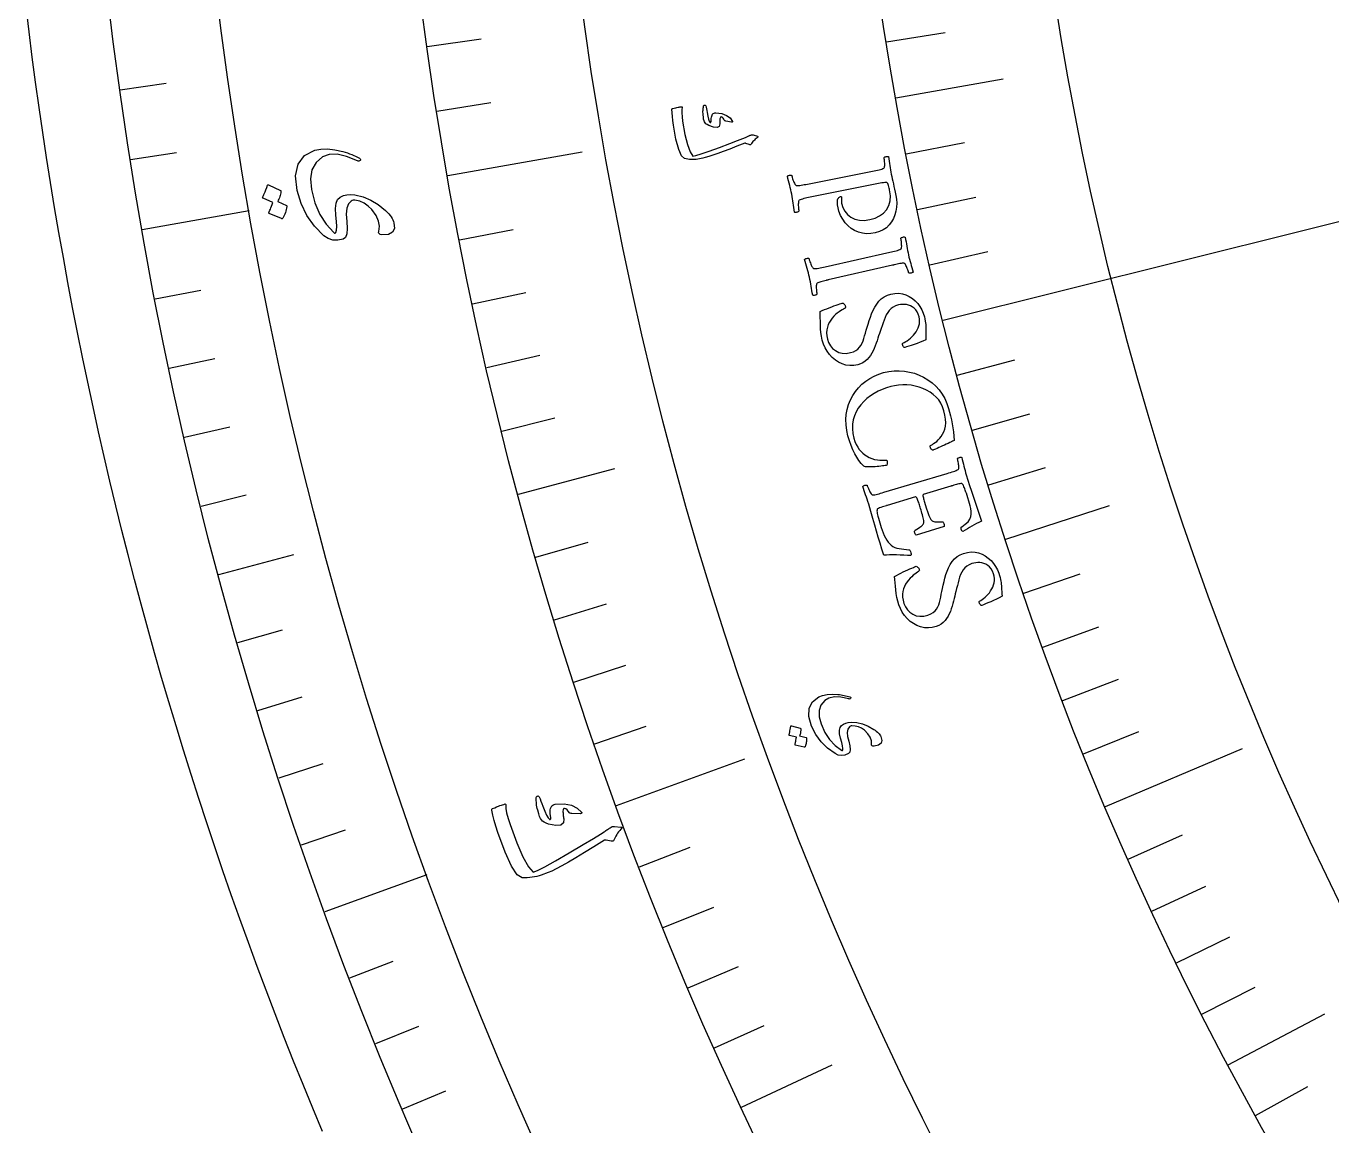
# Model space of a CAD drawing. Header units: millimetres. Extents: x -68 to 68, y -68 to 87.
# Drawn here: x -67.04 to -45.72, y -26.12 to -8.17 of the extents above; entities that cross this region are included whole.
import ezdxf

# ---------------------------------------------------------------- set-up
doc = ezdxf.new("R2010")
doc.units = ezdxf.units.MM
for name, color, linetype in [('CUT_OUTER', 1, 'Continuous'), ('ENGRAVE', 7, 'Continuous'), ('ENGRAVE_FINE', 8, 'Continuous'), ('TEXT', 5, 'Continuous')]:
    doc.layers.add(name, color=color, linetype=linetype)

msp = doc.modelspace()

# ---------------------------------------------------------------- linework, layer by layer
at = {"layer": 'CUT_OUTER'}
msp.add_lwpolyline([(-62.2022, -26.2133), (-62.3619, -25.8311), (-62.5192, -25.448), (-62.6742, -25.0639), (-62.8268, -24.6789), (-62.977, -24.2929), (-63.1249, -23.906), (-63.2704, -23.5183), (-63.4135, -23.1296), (-63.5542, -22.7401), (-63.6926, -22.3497), (-63.8285, -21.9584), (-63.962, -21.5664), (-64.0932, -21.1735), (-64.2219, -20.7799), (-64.3482, -20.3854), (-64.472, -19.9902), (-64.5935, -19.5942), (-64.7125, -19.1975), (-64.8291, -18.8001), (-64.9432, -18.4019), (-65.0549, -18.0031), (-65.1641, -17.6036), (-65.2709, -17.2034), (-65.3752, -16.8026), (-65.4771, -16.4012), (-65.5765, -15.9991), (-65.6734, -15.5964), (-65.7679, -15.1932), (-65.8599, -14.7893), (-65.9494, -14.3849), (-66.0364, -13.98), (-66.121, -13.5746), (-66.203, -13.1686), (-66.2826, -12.7621), (-66.3596, -12.3552), (-66.4342, -11.9478), (-66.5062, -11.5399), (-66.5758, -11.1316), (-66.6428, -10.7229), (-66.7074, -10.3138), (-66.7694, -9.9043), (-66.8289, -9.4944), (-66.8859, -9.0842), (-66.9404, -8.6736), (-66.9924, -8.2627), (-67.0418, -7.8515)], dxfattribs=at)
at = {"layer": 'ENGRAVE'}
for points in [[(-52.8433, -9.3406), (-51.0885, -9.0305)], [(-60.1594, -10.6077), (-57.9658, -10.2209)], [(-52.0717, -12.9692), (-44.2118, -11.0116)], [(-65.145, -11.4868), (-63.4001, -11.1791)], [(-59.006, -15.8106), (-57.4282, -15.3878)], [(-51.0487, -16.5438), (-49.3535, -15.9944)], [(-63.896, -17.1209), (-62.6735, -16.7933)], [(-49.4213, -20.9092), (-47.1834, -19.9624)], [(-57.4035, -20.8932), (-55.3103, -20.1313)], [(-62.1607, -22.6246), (-60.4956, -22.0186)], [(-47.4155, -25.1284), (-45.8409, -24.2939)], [(-55.3641, -25.8167), (-53.8836, -25.1263)]]:
    msp.add_lwpolyline(points, dxfattribs=at)
for radius in [66.15, 66.15, 64.3781, 61.0875, 61.0875, 58.4888, 53.6625, 53.6625, 50.8275]:
    msp.add_circle((0, 0), radius, dxfattribs=at)
at = {"layer": 'ENGRAVE_FINE'}
for points in [[(-52.9967, -8.4272), (-52.0367, -8.2745)], [(-60.493, -8.5017), (-59.6107, -8.3777)], [(-65.5062, -9.2063), (-64.7542, -9.1006)], [(-60.3354, -9.5562), (-59.4554, -9.4168)], [(-65.3356, -10.3481), (-64.5856, -10.2293)], [(-52.6741, -10.2519), (-51.72, -10.0662)], [(-52.4891, -11.1605), (-51.5384, -10.9584)], [(-59.9652, -11.656), (-59.0905, -11.486)], [(-52.2883, -12.0664), (-51.3412, -11.8479)], [(-64.9346, -12.622), (-64.1892, -12.4771)], [(-59.7526, -12.7008), (-58.8811, -12.5156)], [(-64.7045, -13.7534), (-63.9617, -13.5955)], [(-59.5218, -13.7417), (-58.6537, -13.5413)], [(-51.8394, -13.8686), (-50.9004, -13.6174)], [(-59.2729, -14.7784), (-58.4084, -14.5629)], [(-51.5915, -14.7643), (-50.657, -14.4969)], [(-64.4546, -14.8805), (-63.7147, -14.7097)], [(-51.3278, -15.6562), (-50.3981, -15.3726)], [(-64.1851, -16.0031), (-63.4482, -15.8194)], [(-58.7211, -16.838), (-57.8646, -16.5924)], [(-50.754, -17.427), (-49.8347, -17.1113)], [(-58.4183, -17.8603), (-57.5662, -17.5998)], [(-63.5875, -18.2334), (-62.8575, -18.0241)], [(-50.4438, -18.3053), (-49.5301, -17.9738)], [(-58.0977, -18.8771), (-57.2503, -18.6017)], [(-50.1183, -19.1787), (-49.2105, -18.8313)], [(-63.2596, -19.3404), (-62.5334, -19.1184)], [(-57.7594, -19.8881), (-56.9169, -19.5981)], [(-49.7774, -20.0468), (-48.8758, -19.6836)], [(-62.9124, -20.4415), (-62.1902, -20.2068)], [(-62.5461, -21.5363), (-61.8281, -21.2891)], [(-49.0501, -21.7659), (-48.1616, -21.3716)], [(-57.0301, -21.8918), (-56.1983, -21.5725)], [(-48.6638, -22.6163), (-47.7823, -22.2067)], [(-56.6393, -22.8838), (-55.8132, -22.55)], [(-48.2625, -23.4604), (-47.3883, -23.0355)], [(-61.7563, -23.706), (-61.0474, -23.4339)], [(-56.2313, -23.8688), (-55.4112, -23.5206)], [(-47.8464, -24.2979), (-46.9797, -23.8578)], [(-61.3332, -24.7802), (-60.6291, -24.4958)], [(-55.8062, -24.8465), (-54.9922, -24.4841)], [(-60.8914, -25.8469), (-60.1924, -25.5502)], [(-46.9699, -25.9517), (-46.1192, -25.4816)]]:
    msp.add_lwpolyline(points, dxfattribs=at)
at = {"layer": 'TEXT'}
for points in [[(-55.1063, -9.9902), (-55.1223, -10.0025), (-55.1373, -10.0151), (-55.1513, -10.0279), (-55.1643, -10.0409), (-55.1763, -10.0543), (-55.1873, -10.0682), (-55.1972, -10.0825), (-55.2061, -10.0972), (-55.2115, -10.1032), (-55.2185, -10.1062), (-55.2271, -10.1061), (-55.2374, -10.1029), (-55.2922, -10.0827), (-55.2981, -10.0808), (-55.303, -10.0796), (-55.3069, -10.0791), (-55.3099, -10.0792), (-55.4388, -10.1304), (-55.5554, -10.1759), (-55.6597, -10.2156), (-55.7517, -10.2495), (-55.8314, -10.2776), (-55.8987, -10.2995), (-55.9536, -10.3154), (-55.9961, -10.3251), (-56.0769, -10.34), (-56.1027, -10.3433), (-56.1289, -10.3453), (-56.1555, -10.3462), (-56.1824, -10.3458), (-56.2096, -10.3441), (-56.2372, -10.3409), (-56.2651, -10.3363), (-56.2934, -10.3303), (-56.3416, -10.2876), (-56.3881, -10.1823), (-56.4325, -10.0146), (-56.4743, -9.7842), (-56.4843, -9.7117), (-56.4916, -9.6443), (-56.4962, -9.5821), (-56.4982, -9.525), (-56.4969, -9.5195), (-56.4943, -9.5153), (-56.4904, -9.5124), (-56.4853, -9.5108), (-56.4602, -9.505), (-56.4374, -9.5), (-56.4168, -9.4956), (-56.3984, -9.4919), (-56.382, -9.4889), (-56.3674, -9.4865), (-56.3546, -9.4847), (-56.3437, -9.4836), (-56.3374, -9.4833), (-56.3337, -9.4849), (-56.3323, -9.4884), (-56.3334, -9.4938), (-56.3386, -9.5345), (-56.3387, -9.5858), (-56.3337, -9.6479), (-56.3237, -9.7206), (-56.2859, -9.9364), (-56.2456, -10.1032), (-56.2033, -10.2212), (-56.1593, -10.2903), (-56.1091, -10.281), (-56.0198, -10.2541), (-55.8912, -10.2097), (-55.7235, -10.1478), (-55.5557, -10.0846), (-55.4289, -10.0365), (-55.343, -10.0032), (-55.2981, -9.9847), (-55.2859, -9.9792), (-55.2744, -9.9741), (-55.2638, -9.9693), (-55.2539, -9.9649), (-55.245, -9.9609), (-55.237, -9.9573), (-55.23, -9.954), (-55.224, -9.9512), (-55.2108, -9.9459), (-55.1978, -9.9431), (-55.185, -9.9429), (-55.1723, -9.9452), (-55.1041, -9.9647), (-55.0994, -9.9665), (-55.0961, -9.9687), (-55.0942, -9.9714), (-55.0938, -9.9745), (-55.0952, -9.9788), (-55.0978, -9.9828), (-55.1015, -9.9866), (-55.1063, -9.9902)], [(-55.5079, -9.7244), (-55.5077, -9.7276), (-55.5085, -9.7304), (-55.5102, -9.733), (-55.5127, -9.7354), (-55.5152, -9.7364), (-55.518, -9.7371), (-55.521, -9.7375), (-55.5243, -9.7374), (-55.6178, -9.7184), (-55.6274, -9.7158), (-55.635, -9.7125), (-55.6406, -9.7088), (-55.6441, -9.7044), (-55.6536, -9.6849), (-55.6644, -9.6687), (-55.6765, -9.656), (-55.6899, -9.6466), (-55.6963, -9.6454), (-55.7021, -9.6496), (-55.7075, -9.6592), (-55.7123, -9.6741), (-55.714, -9.6839), (-55.7153, -9.6938), (-55.7164, -9.7041), (-55.7172, -9.7147), (-55.7177, -9.7256), (-55.718, -9.737), (-55.7179, -9.7488), (-55.7176, -9.7612), (-55.7277, -9.8058), (-55.7612, -9.8254), (-55.818, -9.82), (-55.8982, -9.7894), (-55.9229, -9.7753), (-55.9428, -9.7608), (-55.9578, -9.7458), (-55.968, -9.7304), (-55.975, -9.7127), (-55.981, -9.6877), (-55.9858, -9.6553), (-55.9896, -9.6154), (-55.9911, -9.595), (-55.9918, -9.5755), (-55.9916, -9.557), (-55.9907, -9.5393), (-55.9893, -9.5227), (-55.9877, -9.5071), (-55.9859, -9.4925), (-55.984, -9.4789), (-55.9809, -9.4702), (-55.9768, -9.4637), (-55.9717, -9.4594), (-55.9655, -9.4572), (-55.9589, -9.4571), (-55.9537, -9.4594), (-55.95, -9.4641), (-55.9479, -9.4711), (-55.9424, -9.4938), (-55.9367, -9.5196), (-55.9306, -9.5485), (-55.9242, -9.5805), (-55.9121, -9.6402), (-55.9004, -9.6865), (-55.889, -9.7192), (-55.8781, -9.7385), (-55.8757, -9.7408), (-55.8729, -9.7418), (-55.8696, -9.7414), (-55.866, -9.7397), (-55.8639, -9.7379), (-55.8622, -9.7348), (-55.8609, -9.7306), (-55.86, -9.7252), (-55.8567, -9.6755), (-55.8544, -9.6546), (-55.8499, -9.6363), (-55.8433, -9.6205), (-55.8345, -9.6074), (-55.8235, -9.5957), (-55.8115, -9.5878), (-55.7983, -9.5837), (-55.7841, -9.5835), (-55.6856, -9.5974), (-55.6068, -9.6255), (-55.5475, -9.6678), (-55.5079, -9.7244)], [(-61.2844, -11.5189), (-61.2729, -11.4368), (-61.2879, -11.3503), (-61.3293, -11.2595), (-61.3971, -11.1641), (-61.4556, -11.1063), (-61.521, -11.0611), (-61.5935, -11.0284), (-61.6729, -11.0084), (-61.6882, -11.0077), (-61.7036, -11.0102), (-61.719, -11.0157), (-61.7345, -11.0244), (-61.779, -11.0717), (-61.8062, -11.1428), (-61.816, -11.2375), (-61.8083, -11.3558), (-61.7993, -11.4724), (-61.8058, -11.5596), (-61.8281, -11.6173), (-61.866, -11.6457), (-61.953, -11.6644), (-62.0342, -11.6617), (-62.1095, -11.6375), (-62.1788, -11.5917), (-62.334, -11.4338), (-62.4589, -11.2573), (-62.5533, -11.0627), (-62.617, -10.85), (-62.6414, -10.61), (-62.6008, -10.4207), (-62.4958, -10.2826), (-62.3266, -10.1955), (-62.229, -10.1761), (-62.1202, -10.1729), (-62.0001, -10.1858), (-61.8687, -10.2147), (-61.8316, -10.2261), (-61.7956, -10.2381), (-61.7607, -10.2508), (-61.727, -10.2641), (-61.6942, -10.2782), (-61.6622, -10.2932), (-61.631, -10.309), (-61.6005, -10.3257), (-61.5875, -10.3353), (-61.5812, -10.3447), (-61.5818, -10.354), (-61.5892, -10.3633), (-61.5993, -10.3695), (-61.61, -10.3724), (-61.6212, -10.3719), (-61.6329, -10.3682), (-61.8088, -10.296), (-61.9623, -10.2611), (-62.0935, -10.2639), (-62.2023, -10.3046), (-62.309, -10.3955), (-62.375, -10.5143), (-62.4002, -10.6607), (-62.3845, -10.8348), (-62.3286, -11.0516), (-62.2487, -11.2413), (-62.1449, -11.4039), (-62.0174, -11.5392), (-62.0073, -11.5468), (-61.9983, -11.5487), (-61.9903, -11.5449), (-61.9834, -11.5353), (-61.9739, -11.5), (-61.9711, -11.4413), (-61.975, -11.3592), (-61.9856, -11.2537), (-61.9918, -11.1456), (-61.982, -11.0605), (-61.9562, -10.9984), (-61.9145, -10.9595), (-61.8616, -10.9355), (-61.8042, -10.9213), (-61.7423, -10.9169), (-61.6759, -10.9222), (-61.5417, -10.9536), (-61.4136, -11.0072), (-61.2918, -11.0829), (-61.1759, -11.1805), (-61.1479, -11.2069), (-61.1229, -11.233), (-61.1012, -11.2587), (-61.0825, -11.284), (-61.067, -11.3088), (-61.0543, -11.3329), (-61.0445, -11.3563), (-61.0376, -11.379), (-61.0292, -11.4712), (-61.0587, -11.5344), (-61.1263, -11.5684), (-61.2319, -11.5733), (-61.2617, -11.5675), (-61.2804, -11.5565), (-61.2879, -11.5403), (-61.2844, -11.5189)], [(-53.1783, -11.5436), (-53.2516, -11.5551), (-53.3222, -11.5571), (-53.39, -11.5496), (-53.4551, -11.5327), (-53.5163, -11.5068), (-53.5726, -11.4728), (-53.6241, -11.4305), (-53.6705, -11.3801), (-53.7112, -11.3222), (-53.745, -11.2577), (-53.772, -11.1867), (-53.7921, -11.109), (-53.7941, -11.0981), (-53.7957, -11.0854), (-53.797, -11.071), (-53.798, -11.0549), (-53.7983, -11.0387), (-53.7977, -11.0239), (-53.7962, -11.0106), (-53.7936, -10.9987), (-53.7912, -10.9949), (-53.7879, -10.9896), (-53.7837, -10.9829), (-53.7787, -10.9746), (-53.7725, -10.9664), (-53.7649, -10.9599), (-53.7557, -10.9551), (-53.745, -10.9519), (-53.7383, -10.9514), (-53.7336, -10.9529), (-53.7307, -10.9564), (-53.7297, -10.962), (-53.7303, -10.9728), (-53.7309, -10.9839), (-53.7316, -10.9954), (-53.7324, -11.0072), (-53.7328, -11.0195), (-53.7322, -11.0322), (-53.7308, -11.0454), (-53.7284, -11.059), (-53.7073, -11.1292), (-53.6749, -11.1907), (-53.6312, -11.2436), (-53.5762, -11.2877), (-53.5115, -11.3201), (-53.4389, -11.3375), (-53.3583, -11.34), (-53.2697, -11.3278), (-53.1832, -11.3028), (-53.1084, -11.2674), (-53.0455, -11.2215), (-52.9943, -11.1651), (-52.9573, -11.0987), (-52.9368, -11.0225), (-52.9328, -10.9366), (-52.9452, -10.8408), (-52.948, -10.8282), (-52.9516, -10.8126), (-52.9562, -10.7942), (-52.9617, -10.7729), (-52.9681, -10.7527), (-52.9755, -10.7378), (-52.9837, -10.728), (-52.9929, -10.7235), (-53.0072, -10.7218), (-53.0253, -10.7219), (-53.0471, -10.724), (-53.0726, -10.728), (-53.1001, -10.7329), (-53.1277, -10.7381), (-53.1555, -10.7435), (-53.1834, -10.749), (-54.2399, -10.9626), (-54.2673, -10.9682), (-54.2938, -10.9738), (-54.3193, -10.9794), (-54.3438, -10.9849), (-54.3665, -10.9907), (-54.3869, -10.9973), (-54.4048, -11.0045), (-54.4202, -11.0123), (-54.4255, -11.018), (-54.4297, -11.0275), (-54.4327, -11.0408), (-54.4347, -11.0579), (-54.4357, -11.077), (-54.4358, -11.0964), (-54.435, -11.1161), (-54.4333, -11.1362), (-54.4312, -11.1548), (-54.4293, -11.1703), (-54.4275, -11.1827), (-54.4259, -11.1919), (-54.4312, -11.1966), (-54.4386, -11.2009), (-54.448, -11.2047), (-54.4595, -11.2082), (-54.4713, -11.2105), (-54.4814, -11.211), (-54.49, -11.2097), (-54.4969, -11.2065), (-54.5023, -11.168), (-54.5076, -11.1303), (-54.5129, -11.0935), (-54.5181, -11.0575), (-54.5236, -11.0217), (-54.5297, -10.9855), (-54.5363, -10.9489), (-54.5435, -10.9119), (-54.5509, -10.876), (-54.5588, -10.84), (-54.5672, -10.804), (-54.576, -10.7679), (-54.5853, -10.7315), (-54.5947, -10.6946), (-54.6044, -10.6573), (-54.6143, -10.6195), (-54.6092, -10.614), (-54.6018, -10.6094), (-54.5922, -10.606), (-54.5805, -10.6036), (-54.5685, -10.6024), (-54.5583, -10.6023), (-54.5498, -10.6034), (-54.5431, -10.6057), (-54.5411, -10.6149), (-54.538, -10.627), (-54.5338, -10.642), (-54.5286, -10.66), (-54.5224, -10.6793), (-54.5155, -10.698), (-54.5079, -10.7163), (-54.4995, -10.7341), (-54.491, -10.7495), (-54.4831, -10.7605), (-54.4757, -10.7671), (-54.4688, -10.7693), (-54.4515, -10.7706), (-54.4323, -10.7704), (-54.411, -10.7686), (-54.3877, -10.7652), (-54.363, -10.7609), (-54.3373, -10.7562), (-54.3108, -10.7512), (-54.2833, -10.7459), (-53.2233, -10.536), (-53.1958, -10.5305), (-53.1691, -10.525), (-53.1432, -10.5194), (-53.1181, -10.5139), (-53.0947, -10.5081), (-53.074, -10.5016), (-53.0558, -10.4945), (-53.0402, -10.4869), (-53.0337, -10.4821), (-53.029, -10.4733), (-53.0261, -10.4605), (-53.025, -10.4437), (-53.025, -10.4248), (-53.0255, -10.4057), (-53.0266, -10.3863), (-53.0282, -10.3667), (-53.03, -10.3486), (-53.0317, -10.3335), (-53.0333, -10.3214), (-53.0348, -10.3124), (-53.0294, -10.3079), (-53.022, -10.3038), (-53.0125, -10.3001), (-53.0009, -10.2968), (-52.9891, -10.2946), (-52.979, -10.2941), (-52.9705, -10.2955), (-52.9636, -10.2986), (-52.9577, -10.3359), (-52.9521, -10.3728), (-52.9467, -10.4093), (-52.9415, -10.4454), (-52.9361, -10.4811), (-52.9303, -10.5165), (-52.9241, -10.5517), (-52.9174, -10.5866), (-52.9098, -10.6233), (-52.9017, -10.6614), (-52.8929, -10.7008), (-52.8835, -10.7415), (-52.8736, -10.7843), (-52.8634, -10.8302), (-52.8529, -10.8791), (-52.842, -10.9309), (-52.832, -10.9955), (-52.8287, -11.06), (-52.8322, -11.1244), (-52.8423, -11.1889), (-52.8592, -11.2513), (-52.8831, -11.3098), (-52.9139, -11.3644), (-52.9516, -11.4149), (-52.9967, -11.4594), (-53.0495, -11.4957), (-53.11, -11.5238), (-53.1783, -11.5436)], [(-62.792, -11.0946), (-62.7885, -11.0972), (-62.7859, -11.1011), (-62.7843, -11.1065), (-62.7838, -11.1133), (-62.7883, -11.139), (-62.794, -11.164), (-62.8006, -11.1885), (-62.8083, -11.2123), (-62.8171, -11.2358), (-62.8272, -11.259), (-62.8386, -11.2819), (-62.8512, -11.3046), (-62.8555, -11.3094), (-62.8604, -11.312), (-62.866, -11.3125), (-62.8724, -11.311), (-63.0759, -11.2259), (-63.0788, -11.2231), (-63.0797, -11.2183), (-63.0784, -11.2116), (-63.075, -11.2029), (-63.0715, -11.1967), (-63.067, -11.1869), (-63.0614, -11.1734), (-63.0548, -11.1563), (-63.047, -11.1352), (-63.0378, -11.1102), (-63.0274, -11.0812), (-63.0156, -11.0481), (-63.1737, -10.9794), (-63.1788, -10.9759), (-63.1808, -10.9705), (-63.1797, -10.9634), (-63.1756, -10.9544), (-63.1719, -10.9467), (-63.1666, -10.9345), (-63.1596, -10.9179), (-63.1508, -10.8969), (-63.1404, -10.8712), (-63.1284, -10.8405), (-63.1147, -10.8048), (-63.0994, -10.7641), (-63.0965, -10.7596), (-63.0931, -10.7573), (-63.0895, -10.7572), (-63.0854, -10.7592), (-62.8893, -10.8493), (-62.8858, -10.8518), (-62.8832, -10.8558), (-62.8817, -10.8612), (-62.8811, -10.868), (-62.8841, -10.8897), (-62.8883, -10.9109), (-62.8935, -10.9317), (-62.9, -10.9521), (-62.9074, -10.972), (-62.9157, -10.9914), (-62.9248, -11.0104), (-62.9348, -11.0289)], [(-52.6368, -11.9034), (-52.6285, -11.939), (-52.6198, -11.974), (-52.6107, -12.0084), (-52.6012, -12.0423), (-52.5915, -12.0762), (-52.5818, -12.111), (-52.572, -12.1465), (-52.5622, -12.1829), (-52.5672, -12.1885), (-52.5744, -12.1932), (-52.5839, -12.1969), (-52.5955, -12.1997), (-52.6074, -12.2014), (-52.6176, -12.2019), (-52.6261, -12.2012), (-52.6329, -12.1993), (-52.6352, -12.1903), (-52.6387, -12.1784), (-52.6434, -12.1636), (-52.6492, -12.1457), (-52.6558, -12.1267), (-52.6628, -12.1085), (-52.6701, -12.0909), (-52.6777, -12.0741), (-52.6855, -12.0596), (-52.6934, -12.049), (-52.7014, -12.0424), (-52.7095, -12.0397), (-52.7238, -12.0395), (-52.7398, -12.0404), (-52.7576, -12.0426), (-52.7771, -12.046), (-52.7979, -12.0502), (-52.8196, -12.0547), (-52.8423, -12.0597), (-52.8658, -12.0649), (-52.8696, -12.0658), (-52.8734, -12.0667), (-52.8772, -12.0675), (-52.881, -12.0684), (-52.8848, -12.0693), (-52.8885, -12.0701), (-52.8923, -12.071), (-52.8961, -12.0719), (-53.9495, -12.3123), (-53.9533, -12.3131), (-53.9571, -12.314), (-53.9609, -12.3149), (-53.9647, -12.3157), (-53.9685, -12.3166), (-53.9723, -12.3175), (-53.9761, -12.3183), (-53.9799, -12.3192), (-54.0033, -12.3246), (-54.0256, -12.33), (-54.0467, -12.3352), (-54.0667, -12.3403), (-54.0852, -12.3457), (-54.1017, -12.3514), (-54.1164, -12.3575), (-54.1291, -12.364), (-54.1342, -12.3698), (-54.1382, -12.3794), (-54.141, -12.3928), (-54.1425, -12.4099), (-54.143, -12.429), (-54.1426, -12.4487), (-54.1412, -12.4688), (-54.1389, -12.4894), (-54.1362, -12.5085), (-54.1338, -12.5244), (-54.1316, -12.5369), (-54.1297, -12.5462), (-54.1349, -12.551), (-54.1422, -12.5555), (-54.1516, -12.5595), (-54.163, -12.5633), (-54.1747, -12.5659), (-54.1848, -12.5667), (-54.1934, -12.5656), (-54.2004, -12.5626), (-54.2067, -12.5242), (-54.2129, -12.4867), (-54.2191, -12.45), (-54.2253, -12.4141), (-54.2317, -12.3784), (-54.2387, -12.3424), (-54.2462, -12.306), (-54.2543, -12.2692), (-54.2626, -12.2334), (-54.2715, -12.1974), (-54.2808, -12.1612), (-54.2907, -12.1247), (-54.301, -12.088), (-54.3114, -12.051), (-54.3221, -12.0137), (-54.333, -11.9761), (-54.3279, -11.9704), (-54.3207, -11.9657), (-54.3112, -11.962), (-54.2995, -11.9594), (-54.2876, -11.9578), (-54.2774, -11.9575), (-54.2689, -11.9584), (-54.2621, -11.9605), (-54.2599, -11.9697), (-54.2564, -11.982), (-54.2518, -11.9973), (-54.2459, -12.0158), (-54.2392, -12.0354), (-54.2317, -12.0544), (-54.2236, -12.0727), (-54.2148, -12.0904), (-54.2059, -12.1055), (-54.1977, -12.1163), (-54.1901, -12.1227), (-54.1832, -12.1248), (-54.1659, -12.1257), (-54.1466, -12.1249), (-54.1254, -12.1226), (-54.1022, -12.1187), (-54.0776, -12.1137), (-54.0521, -12.1084), (-54.0256, -12.1028), (-53.9983, -12.0967), (-52.9439, -11.8605), (-52.9165, -11.8543), (-52.8899, -11.8481), (-52.8642, -11.8419), (-52.8393, -11.8358), (-52.8161, -11.8293), (-52.7955, -11.8224), (-52.7775, -11.8148), (-52.7621, -11.8068), (-52.7557, -11.8018), (-52.7513, -11.793), (-52.7487, -11.7801), (-52.7479, -11.7633), (-52.7484, -11.7443), (-52.7495, -11.7249), (-52.7511, -11.7052), (-52.7534, -11.6851), (-52.7557, -11.6665), (-52.7579, -11.651), (-52.7599, -11.6388), (-52.7616, -11.6298), (-52.7563, -11.6251), (-52.749, -11.6208), (-52.7396, -11.6169), (-52.7281, -11.6133), (-52.7164, -11.6108), (-52.7062, -11.6101), (-52.6977, -11.6112), (-52.6908, -11.6141), (-52.6839, -11.6514), (-52.6773, -11.6884), (-52.6709, -11.7251), (-52.6647, -11.7616), (-52.6584, -11.7977), (-52.6516, -11.8334), (-52.6444, -11.8686), (-52.6368, -11.9034)], [(-52.377, -12.9127), (-52.3685, -12.9493), (-52.3619, -12.983), (-52.3572, -13.0138), (-52.3544, -13.0416), (-52.3529, -13.0681), (-52.352, -13.0952), (-52.3519, -13.1228), (-52.3524, -13.1508), (-52.3532, -13.1809), (-52.3538, -13.2143), (-52.3542, -13.2511), (-52.3544, -13.2913), (-52.4007, -13.3105), (-52.448, -13.3292), (-52.4963, -13.3473), (-52.5456, -13.3648), (-52.5922, -13.3809), (-52.6326, -13.3945), (-52.6667, -13.4058), (-52.6946, -13.4146), (-52.7006, -13.416), (-52.7064, -13.4143), (-52.7122, -13.4097), (-52.7179, -13.4021), (-52.723, -13.3933), (-52.7272, -13.3853), (-52.7303, -13.378), (-52.7323, -13.3715), (-52.7338, -13.3631), (-52.7338, -13.3553), (-52.7322, -13.3482), (-52.7292, -13.3417), (-52.7066, -13.332), (-52.6827, -13.3194), (-52.6576, -13.3038), (-52.6312, -13.2853), (-52.6048, -13.2643), (-52.5796, -13.2411), (-52.5555, -13.2157), (-52.5327, -13.1883), (-52.5119, -13.159), (-52.494, -13.1281), (-52.479, -13.0957), (-52.4669, -13.0617), (-52.4587, -13.0266), (-52.4555, -12.9905), (-52.4574, -12.9536), (-52.4643, -12.9159), (-52.4784, -12.8698), (-52.4966, -12.8303), (-52.5188, -12.7974), (-52.5451, -12.7709), (-52.5741, -12.75), (-52.6047, -12.7337), (-52.6369, -12.7221), (-52.6706, -12.715), (-52.7045, -12.7117), (-52.7374, -12.7114), (-52.7692, -12.7142), (-52.8, -12.72), (-52.8463, -12.7345), (-52.887, -12.7544), (-52.922, -12.7797), (-52.9514, -12.8104), (-52.9766, -12.8453), (-52.9991, -12.8833), (-53.0188, -12.9242), (-53.0357, -12.9681), (-53.0514, -13.0136), (-53.0674, -13.0594), (-53.0835, -13.1055), (-53.0999, -13.1518), (-53.1117, -13.1873), (-53.1239, -13.2246), (-53.1367, -13.2638), (-53.15, -13.3047), (-53.1642, -13.3465), (-53.1799, -13.3879), (-53.1969, -13.4291), (-53.2153, -13.47), (-53.2357, -13.5094), (-53.259, -13.5463), (-53.2852, -13.5806), (-53.3141, -13.6123), (-53.3463, -13.6404), (-53.3822, -13.6638), (-53.4218, -13.6824), (-53.4651, -13.6964), (-53.5308, -13.7083), (-53.595, -13.7099), (-53.6577, -13.7012), (-53.7188, -13.6821), (-53.777, -13.6543), (-53.8309, -13.6197), (-53.8804, -13.5783), (-53.9256, -13.5299), (-53.9654, -13.4763), (-53.9984, -13.4191), (-54.0247, -13.3584), (-54.0443, -13.2941), (-54.0577, -13.232), (-54.0673, -13.1702), (-54.0731, -13.1086), (-54.0751, -13.0473), (-54.0754, -12.9878), (-54.0762, -12.9317), (-54.0775, -12.8789), (-54.0793, -12.8294), (-54.0438, -12.8132), (-54.007, -12.7972), (-53.9688, -12.7813), (-53.9293, -12.7657), (-53.8902, -12.7508), (-53.8535, -12.7371), (-53.8192, -12.7246), (-53.7872, -12.7134), (-53.7593, -12.7039), (-53.7373, -12.6966), (-53.721, -12.6915), (-53.7105, -12.6886), (-53.7029, -12.6937), (-53.6957, -12.6994), (-53.6888, -12.7057), (-53.6822, -12.7125), (-53.6764, -12.7199), (-53.6717, -12.7277), (-53.668, -12.7359), (-53.6653, -12.7445), (-53.6643, -12.7551), (-53.6667, -12.7641), (-53.6724, -12.7716), (-53.6814, -12.7776), (-53.6996, -12.787), (-53.7206, -12.7993), (-53.7443, -12.8144), (-53.7709, -12.8323), (-53.7988, -12.8532), (-53.8265, -12.877), (-53.854, -12.9038), (-53.8813, -12.9336), (-53.9066, -12.9663), (-53.9285, -13.0019), (-53.9467, -13.0403), (-53.9615, -13.0816), (-53.9711, -13.126), (-53.9741, -13.1737), (-53.9704, -13.2246), (-53.96, -13.2787), (-53.9408, -13.3352), (-53.9127, -13.3853), (-53.8755, -13.4292), (-53.8293, -13.4667), (-53.776, -13.4945), (-53.7175, -13.5092), (-53.6537, -13.5107), (-53.5847, -13.4992), (-53.5367, -13.484), (-53.4959, -13.4645), (-53.4622, -13.4405), (-53.4356, -13.4123), (-53.4139, -13.3803), (-53.3949, -13.3454), (-53.3786, -13.3075), (-53.3651, -13.2667), (-53.3528, -13.2236), (-53.3401, -13.179), (-53.3271, -13.1329), (-53.3138, -13.0852), (-53.2969, -13.0315), (-53.2787, -12.9767), (-53.2592, -12.9209), (-53.2384, -12.864), (-53.215, -12.8081), (-53.1875, -12.7555), (-53.1561, -12.7061), (-53.1208, -12.66), (-53.0804, -12.6192), (-53.0338, -12.586), (-52.9812, -12.5602), (-52.9225, -12.5418), (-52.8581, -12.5311), (-52.7958, -12.5298), (-52.7359, -12.5381), (-52.6781, -12.5558), (-52.6236, -12.5815), (-52.5734, -12.6135), (-52.5275, -12.6518), (-52.4858, -12.6965), (-52.4493, -12.7459), (-52.419, -12.7983), (-52.3949, -12.8539), (-52.377, -12.9127)], [(-51.9816, -14.4125), (-51.9657, -14.472), (-51.9507, -14.5332), (-51.9364, -14.5961), (-51.9229, -14.6606), (-51.911, -14.7267), (-51.9013, -14.7939), (-51.8939, -14.8622), (-51.8888, -14.9317), (-51.8918, -14.9332), (-51.9009, -14.9376), (-51.9161, -14.9448), (-51.9373, -14.955), (-51.9627, -14.967), (-51.9902, -14.9798), (-52.0198, -14.9934), (-52.0516, -15.0077), (-52.0836, -15.0222), (-52.1142, -15.0361), (-52.1432, -15.0493), (-52.1708, -15.062), (-52.1948, -15.073), (-52.2134, -15.0813), (-52.2265, -15.0868), (-52.2343, -15.0896), (-52.2392, -15.0911), (-52.2449, -15.0901), (-52.2513, -15.0866), (-52.2584, -15.0807), (-52.2653, -15.0732), (-52.271, -15.065), (-52.2756, -15.0562), (-52.279, -15.0467), (-52.2809, -15.0383), (-52.2817, -15.0302), (-52.2814, -15.0225), (-52.28, -15.0151), (-52.2654, -15.0073), (-52.2475, -14.9968), (-52.2264, -14.9835), (-52.202, -14.9675), (-52.1762, -14.9481), (-52.1508, -14.925), (-52.1259, -14.8979), (-52.1014, -14.8671), (-52.0789, -14.832), (-52.0604, -14.7923), (-52.0456, -14.7479), (-52.0347, -14.6988), (-52.0294, -14.6445), (-52.0315, -14.5845), (-52.0411, -14.5186), (-52.0581, -14.4469), (-52.0798, -14.3834), (-52.1082, -14.3251), (-52.1434, -14.2719), (-52.1853, -14.2238), (-52.2328, -14.1808), (-52.2844, -14.143), (-52.3404, -14.1103), (-52.4006, -14.0829), (-52.4637, -14.0608), (-52.5284, -14.0439), (-52.5947, -14.0323), (-52.6626, -14.0261), (-52.7306, -14.025), (-52.7975, -14.0291), (-52.8632, -14.0384), (-52.9276, -14.0527), (-52.9981, -14.074), (-53.0666, -14.1), (-53.1332, -14.1306), (-53.1978, -14.1659), (-53.2592, -14.2057), (-53.3159, -14.2497), (-53.368, -14.2979), (-53.4154, -14.3503), (-53.4569, -14.4066), (-53.4914, -14.4664), (-53.5189, -14.5298), (-53.5393, -14.5968), (-53.5512, -14.6671), (-53.5533, -14.7403), (-53.5457, -14.8165), (-53.5282, -14.8955), (-53.5108, -14.9494), (-53.4902, -14.9977), (-53.4664, -15.0406), (-53.4394, -15.078), (-53.4105, -15.1107), (-53.3809, -15.1397), (-53.3507, -15.1649), (-53.3198, -15.1863), (-53.2768, -15.2106), (-53.2334, -15.2294), (-53.1896, -15.2425), (-53.1453, -15.2501), (-53.1024, -15.254), (-53.0627, -15.2561), (-53.0262, -15.2564), (-52.9929, -15.2549), (-52.9863, -15.2754), (-52.9837, -15.2961), (-52.9852, -15.3169), (-52.9906, -15.3378), (-53.0016, -15.3404), (-53.0173, -15.3432), (-53.0377, -15.3461), (-53.0628, -15.3493), (-53.0908, -15.3524), (-53.12, -15.3553), (-53.1505, -15.3581), (-53.1822, -15.3608), (-53.2137, -15.3629), (-53.2435, -15.3643), (-53.2718, -15.3648), (-53.2984, -15.3645), (-53.322, -15.3633), (-53.3411, -15.3612), (-53.3558, -15.3582), (-53.3661, -15.3542), (-53.4067, -15.3096), (-53.4448, -15.2606), (-53.4804, -15.2071), (-53.5135, -15.1491), (-53.5444, -15.0857), (-53.5733, -15.0159), (-53.6001, -14.9398), (-53.6249, -14.8573), (-53.6454, -14.7674), (-53.6568, -14.679), (-53.6591, -14.5923), (-53.6522, -14.5072), (-53.637, -14.4248), (-53.6144, -14.346), (-53.5843, -14.271), (-53.5468, -14.1996), (-53.5027, -14.1328), (-53.4527, -14.0712), (-53.397, -14.015), (-53.3355, -13.964), (-53.269, -13.9191), (-53.1982, -13.881), (-53.1231, -13.8497), (-53.0438, -13.8251), (-52.9576, -13.8067), (-52.8721, -13.7966), (-52.7873, -13.7948), (-52.7032, -13.8011), (-52.6208, -13.8151), (-52.541, -13.8362), (-52.4638, -13.8642), (-52.3893, -13.8993), (-52.3186, -13.9411), (-52.2529, -13.9896), (-52.1923, -14.0448), (-52.1366, -14.1066), (-52.087, -14.1745), (-52.0447, -14.2482), (-52.0095, -14.3275), (-51.9816, -14.4125)], [(-51.6942, -15.4931), (-51.6679, -15.5789), (-51.6392, -15.6686), (-51.6082, -15.7622), (-51.5748, -15.8597), (-51.5407, -15.9586), (-51.5077, -16.0565), (-51.4759, -16.1534), (-51.4451, -16.2494), (-51.4879, -16.2701), (-51.5284, -16.291), (-51.5669, -16.3124), (-51.6032, -16.334), (-51.6388, -16.3558), (-51.675, -16.3775), (-51.712, -16.399), (-51.7497, -16.4205), (-51.7574, -16.4151), (-51.7642, -16.407), (-51.7701, -16.3964), (-51.7752, -16.3831), (-51.7785, -16.3688), (-51.7785, -16.3574), (-51.7753, -16.349), (-51.7686, -16.3436), (-51.7091, -16.3012), (-51.6642, -16.2592), (-51.6336, -16.2175), (-51.6176, -16.176), (-51.6118, -16.1339), (-51.6118, -16.0903), (-51.6177, -16.0452), (-51.6295, -15.9987), (-51.6922, -15.7948), (-51.695, -15.786), (-51.6988, -15.7742), (-51.7037, -15.7595), (-51.7097, -15.7417), (-51.7164, -15.7229), (-51.7234, -15.7047), (-51.7306, -15.6873), (-51.7381, -15.6707), (-51.7456, -15.6564), (-51.753, -15.646), (-51.7602, -15.6396), (-51.7672, -15.6371), (-51.7815, -15.6378), (-51.7975, -15.6399), (-51.8151, -15.6433), (-51.8343, -15.648), (-51.8544, -15.6535), (-51.8749, -15.6593), (-51.8955, -15.6653), (-51.9165, -15.6715), (-51.9247, -15.674), (-51.932, -15.6762), (-51.9384, -15.6781), (-51.9438, -15.6797), (-52.3953, -15.816), (-52.3991, -15.8194), (-52.4009, -15.8265), (-52.4005, -15.8373), (-52.398, -15.8518), (-52.3941, -15.8686), (-52.3896, -15.8862), (-52.3845, -15.9046), (-52.3788, -15.9239), (-52.3405, -16.0494), (-52.3277, -16.0899), (-52.3157, -16.1255), (-52.3046, -16.1561), (-52.2943, -16.1818), (-52.2841, -16.2032), (-52.2734, -16.2208), (-52.2621, -16.2347), (-52.2503, -16.2449), (-52.2373, -16.2523), (-52.2225, -16.2578), (-52.206, -16.2614), (-52.1877, -16.2631), (-52.1668, -16.2635), (-52.1428, -16.2632), (-52.1156, -16.2623), (-52.0853, -16.2607), (-52.0767, -16.2614), (-52.0692, -16.2664), (-52.0627, -16.2758), (-52.0572, -16.2896), (-52.0537, -16.3034), (-52.0525, -16.3156), (-52.0534, -16.3261), (-52.0566, -16.335), (-52.5115, -16.4778), (-52.5177, -16.4729), (-52.5235, -16.4653), (-52.5289, -16.4547), (-52.5337, -16.4414), (-52.5368, -16.4276), (-52.5369, -16.4159), (-52.534, -16.4064), (-52.528, -16.3989), (-52.4983, -16.3806), (-52.4732, -16.3646), (-52.4527, -16.3508), (-52.4367, -16.3393), (-52.4241, -16.3295), (-52.4139, -16.3208), (-52.4061, -16.3131), (-52.4007, -16.3065), (-52.3968, -16.3003), (-52.3935, -16.2938), (-52.3908, -16.287), (-52.3887, -16.2798), (-52.3867, -16.2703), (-52.3866, -16.2569), (-52.3886, -16.2398), (-52.3926, -16.219), (-52.3979, -16.1958), (-52.4039, -16.1716), (-52.4105, -16.1464), (-52.4177, -16.1202), (-52.4252, -16.0939), (-52.4325, -16.0685), (-52.4398, -16.0439), (-52.447, -16.0201), (-52.4522, -16.0035), (-52.4578, -15.986), (-52.4639, -15.9674), (-52.4704, -15.9477), (-52.4772, -15.9283), (-52.4838, -15.9104), (-52.4903, -15.8939), (-52.4967, -15.8789), (-52.503, -15.8667), (-52.5093, -15.8585), (-52.5155, -15.8544), (-52.5218, -15.8542), (-52.9831, -15.9935), (-52.9859, -15.9943), (-52.9893, -15.9954), (-52.9934, -15.9966), (-52.998, -15.998), (-53.0166, -16.0037), (-53.0376, -16.0103), (-53.0611, -16.0178), (-53.087, -16.0262), (-53.1109, -16.0347), (-53.1287, -16.0425), (-53.1403, -16.0497), (-53.1456, -16.0561), (-53.1494, -16.0717), (-53.1511, -16.0881), (-53.1507, -16.1055), (-53.1481, -16.1237), (-53.1435, -16.1449), (-53.1368, -16.1711), (-53.1281, -16.2022), (-53.1173, -16.2384), (-53.0813, -16.3557), (-53.0668, -16.3988), (-53.0502, -16.441), (-53.0315, -16.4821), (-53.0107, -16.5223), (-52.9885, -16.5594), (-52.9659, -16.5917), (-52.9428, -16.6189), (-52.9191, -16.6412), (-52.8914, -16.6622), (-52.8608, -16.6788), (-52.8272, -16.6911), (-52.7908, -16.699), (-52.7524, -16.7044), (-52.7126, -16.709), (-52.6715, -16.7129), (-52.6292, -16.7159), (-52.6214, -16.7179), (-52.6145, -16.7235), (-52.6085, -16.7328), (-52.6034, -16.7458), (-52.5978, -16.7665), (-52.5953, -16.7841), (-52.5957, -16.7985), (-52.5993, -16.8099), (-52.6551, -16.8082), (-52.7126, -16.8062), (-52.772, -16.8039), (-52.8332, -16.8012), (-52.8927, -16.7995), (-52.947, -16.8001), (-52.9963, -16.803), (-53.0403, -16.8081), (-53.0711, -16.7097), (-53.1009, -16.6113), (-53.1299, -16.5131), (-53.1579, -16.4149), (-53.1867, -16.3136), (-53.2178, -16.2063), (-53.2512, -16.0928), (-53.2869, -15.9732), (-53.2995, -15.9318), (-53.312, -15.8927), (-53.3242, -15.856), (-53.3362, -15.8215), (-53.3479, -15.7879), (-53.3594, -15.7534), (-53.3705, -15.7182), (-53.3813, -15.6822), (-53.3767, -15.6762), (-53.3698, -15.671), (-53.3606, -15.6667), (-53.3491, -15.6632), (-53.3373, -15.6609), (-53.3272, -15.6599), (-53.3186, -15.6602), (-53.3117, -15.6618), (-53.3088, -15.6708), (-53.3045, -15.6828), (-53.2989, -15.6978), (-53.2918, -15.7158), (-53.2837, -15.7349), (-53.275, -15.7534), (-53.2656, -15.7711), (-53.2555, -15.7881), (-53.2457, -15.8026), (-53.2367, -15.8128), (-53.2287, -15.8187), (-53.2217, -15.8202), (-53.2044, -15.8199), (-53.1852, -15.8179), (-53.1642, -15.8141), (-53.1413, -15.8086), (-53.1171, -15.802), (-53.092, -15.7949), (-53.066, -15.7874), (-53.0391, -15.7795), (-52.0035, -15.4714), (-51.9766, -15.4633), (-51.9505, -15.4553), (-51.9252, -15.4474), (-51.9008, -15.4395), (-51.8781, -15.4315), (-51.858, -15.4232), (-51.8406, -15.4144), (-51.8258, -15.4053), (-51.8198, -15.4), (-51.816, -15.3908), (-51.8142, -15.3778), (-51.8147, -15.3609), (-51.8165, -15.342), (-51.8189, -15.3228), (-51.8219, -15.3032), (-51.8255, -15.2834), (-51.8291, -15.2649), (-51.8323, -15.2497), (-51.8351, -15.2376), (-51.8375, -15.2287), (-51.8326, -15.2237), (-51.8255, -15.2189), (-51.8164, -15.2143), (-51.8052, -15.21), (-51.7937, -15.2067), (-51.7836, -15.2053), (-51.775, -15.2058), (-51.7679, -15.2082), (-51.7585, -15.245), (-51.7494, -15.2814), (-51.7404, -15.3176), (-51.7317, -15.3535), (-51.7229, -15.3891), (-51.7137, -15.4242), (-51.7041, -15.4589), (-51.6942, -15.4931)], [(-51.1628, -17.1012), (-51.1514, -17.137), (-51.1421, -17.1701), (-51.135, -17.2003), (-51.1299, -17.2278), (-51.1262, -17.2542), (-51.1232, -17.2811), (-51.1208, -17.3085), (-51.1191, -17.3366), (-51.1175, -17.3666), (-51.1154, -17.3999), (-51.1128, -17.4367), (-51.1097, -17.4768), (-51.1543, -17.4997), (-51.2, -17.5221), (-51.2466, -17.544), (-51.2943, -17.5655), (-51.3395, -17.5852), (-51.3787, -17.6021), (-51.4118, -17.6161), (-51.4389, -17.6271), (-51.4447, -17.629), (-51.4507, -17.6278), (-51.4568, -17.6236), (-51.4631, -17.6165), (-51.4689, -17.6082), (-51.4737, -17.6006), (-51.4774, -17.5935), (-51.48, -17.5872), (-51.4821, -17.5789), (-51.4827, -17.5712), (-51.4817, -17.564), (-51.4793, -17.5572), (-51.4575, -17.5457), (-51.4347, -17.5312), (-51.4109, -17.5137), (-51.3861, -17.4931), (-51.3615, -17.47), (-51.3382, -17.4448), (-51.3163, -17.4177), (-51.2958, -17.3884), (-51.2775, -17.3575), (-51.2621, -17.3253), (-51.2497, -17.2918), (-51.2404, -17.257), (-51.2351, -17.2213), (-51.2348, -17.1851), (-51.2396, -17.1485), (-51.2496, -17.1114), (-51.2674, -17.0667), (-51.2887, -17.0288), (-51.3135, -16.9977), (-51.3418, -16.9735), (-51.3725, -16.955), (-51.4043, -16.9412), (-51.4373, -16.9322), (-51.4715, -16.9278), (-51.5056, -16.9273), (-51.5383, -16.9297), (-51.5698, -16.935), (-51.6, -16.9433), (-51.645, -16.9615), (-51.684, -16.9846), (-51.7168, -17.0127), (-51.7437, -17.0457), (-51.766, -17.0825), (-51.7853, -17.1221), (-51.8016, -17.1645), (-51.815, -17.2096), (-51.8269, -17.2562), (-51.8391, -17.3032), (-51.8515, -17.3504), (-51.8641, -17.3979), (-51.8729, -17.4342), (-51.8821, -17.4724), (-51.8917, -17.5125), (-51.9016, -17.5544), (-51.9125, -17.5971), (-51.9247, -17.6397), (-51.9383, -17.6821), (-51.9534, -17.7244), (-51.9706, -17.7653), (-51.9908, -17.804), (-52.0141, -17.8403), (-52.0404, -17.8742), (-52.0702, -17.9048), (-52.1041, -17.931), (-52.142, -17.9528), (-52.1841, -17.9702), (-52.2487, -17.9874), (-52.3125, -17.9942), (-52.3757, -17.9905), (-52.4381, -17.9764), (-52.4984, -17.9535), (-52.5548, -17.9234), (-52.6076, -17.886), (-52.6566, -17.8414), (-52.7005, -17.7912), (-52.738, -17.7369), (-52.7692, -17.6785), (-52.7939, -17.616), (-52.8123, -17.5552), (-52.8268, -17.4944), (-52.8376, -17.4335), (-52.8445, -17.3725), (-52.8496, -17.3133), (-52.855, -17.2574), (-52.8605, -17.2048), (-52.8663, -17.1556), (-52.8323, -17.1366), (-52.7969, -17.1177), (-52.7601, -17.0988), (-52.7219, -17.0801), (-52.6842, -17.062), (-52.6487, -17.0454), (-52.6155, -17.0302), (-52.5845, -17.0164), (-52.5575, -17.0047), (-52.5361, -16.9957), (-52.5203, -16.9893), (-52.5101, -16.9855), (-52.5021, -16.99), (-52.4944, -16.9951), (-52.487, -17.0008), (-52.48, -17.0071), (-52.4736, -17.014), (-52.4682, -17.0214), (-52.4639, -17.0292), (-52.4606, -17.0376), (-52.4587, -17.0481), (-52.4603, -17.0573), (-52.4654, -17.0652), (-52.4739, -17.0719), (-52.4913, -17.0828), (-52.5112, -17.0967), (-52.5337, -17.1136), (-52.5587, -17.1337), (-52.5849, -17.1567), (-52.6105, -17.1827), (-52.6357, -17.2116), (-52.6605, -17.2435), (-52.6831, -17.2782), (-52.702, -17.3154), (-52.7172, -17.3552), (-52.7285, -17.3976), (-52.7345, -17.4426), (-52.7337, -17.4903), (-52.7259, -17.5408), (-52.7111, -17.5939), (-52.6875, -17.6486), (-52.6553, -17.6963), (-52.6147, -17.737), (-52.5656, -17.7707), (-52.5103, -17.7941), (-52.4507, -17.804), (-52.3871, -17.8004), (-52.3192, -17.7833), (-52.2727, -17.7643), (-52.2335, -17.7416), (-52.2019, -17.715), (-52.1776, -17.6846), (-52.1585, -17.651), (-52.1425, -17.6147), (-52.1293, -17.5756), (-52.1191, -17.5339), (-52.1103, -17.4899), (-52.1013, -17.4444), (-52.0921, -17.3974), (-52.0827, -17.3488), (-52.0701, -17.2939), (-52.0564, -17.2379), (-52.0415, -17.1806), (-52.0254, -17.1222), (-52.0065, -17.0646), (-51.9834, -17.01), (-51.9561, -16.9582), (-51.9246, -16.9094), (-51.8876, -16.8655), (-51.8439, -16.8286), (-51.7936, -16.7986), (-51.7365, -16.7756), (-51.6732, -16.7597), (-51.6113, -16.7534), (-51.5508, -16.7568), (-51.4918, -16.7698), (-51.4354, -16.791), (-51.3828, -16.8188), (-51.3339, -16.8533), (-51.2888, -16.8945), (-51.2484, -16.9408), (-51.214, -16.9906), (-51.1855, -17.0441), (-51.1628, -17.1012)], [(-53.2381, -19.8912), (-53.2401, -19.8342), (-53.2604, -19.7773), (-53.2992, -19.7206), (-53.3564, -19.664), (-53.4029, -19.6317), (-53.4526, -19.6089), (-53.5056, -19.5954), (-53.5617, -19.5913), (-53.5722, -19.5926), (-53.5823, -19.5961), (-53.5921, -19.6017), (-53.6015, -19.6094), (-53.626, -19.6468), (-53.636, -19.6981), (-53.6314, -19.7633), (-53.6122, -19.8425), (-53.5924, -19.9203), (-53.5866, -19.9801), (-53.5949, -20.0218), (-53.6172, -20.0454), (-53.674, -20.0683), (-53.7293, -20.076), (-53.7831, -20.0685), (-53.8354, -20.0458), (-53.9591, -19.9574), (-54.0644, -19.8531), (-54.1513, -19.733), (-54.2197, -19.5972), (-54.2648, -19.4382), (-54.2601, -19.3056), (-54.2057, -19.1996), (-54.1017, -19.1203), (-54.038, -19.0953), (-53.9648, -19.0799), (-53.882, -19.074), (-53.7895, -19.0776), (-53.763, -19.0808), (-53.7372, -19.0846), (-53.7121, -19.089), (-53.6877, -19.0939), (-53.6638, -19.0995), (-53.6403, -19.1058), (-53.6172, -19.1127), (-53.5946, -19.1204), (-53.5846, -19.1252), (-53.5793, -19.1309), (-53.5785, -19.1373), (-53.5824, -19.1444), (-53.5885, -19.1498), (-53.5954, -19.1531), (-53.603, -19.1541), (-53.6114, -19.153), (-53.7392, -19.1254), (-53.8473, -19.1204), (-53.9357, -19.1382), (-54.0044, -19.1789), (-54.0656, -19.2532), (-54.096, -19.3414), (-54.0956, -19.4434), (-54.0641, -19.559), (-54.0005, -19.6987), (-53.924, -19.8173), (-53.8345, -19.9149), (-53.7323, -19.9912), (-53.7246, -19.9952), (-53.7182, -19.9954), (-53.7133, -19.9919), (-53.7097, -19.9846), (-53.7074, -19.9596), (-53.7124, -19.9195), (-53.7248, -19.8645), (-53.7444, -19.7944), (-53.7614, -19.722), (-53.7648, -19.6633), (-53.7547, -19.6183), (-53.7311, -19.587), (-53.6981, -19.5644), (-53.661, -19.548), (-53.6196, -19.5376), (-53.574, -19.5333), (-53.4794, -19.5385), (-53.3863, -19.5596), (-53.2948, -19.5964), (-53.2047, -19.649), (-53.1826, -19.6636), (-53.1626, -19.6783), (-53.1448, -19.6931), (-53.1292, -19.7081), (-53.1157, -19.7231), (-53.1042, -19.738), (-53.0948, -19.7527), (-53.0875, -19.7673), (-53.0709, -19.8289), (-53.0835, -19.8752), (-53.1252, -19.9062), (-53.1962, -19.9219), (-53.2171, -19.9215), (-53.231, -19.9162), (-53.2381, -19.9061), (-53.2381, -19.8912)], [(-54.3091, -19.7832), (-54.3064, -19.7845), (-54.3042, -19.7868), (-54.3025, -19.7903), (-54.3013, -19.7948), (-54.3014, -19.8127), (-54.3022, -19.8302), (-54.3038, -19.8475), (-54.3062, -19.8645), (-54.3094, -19.8813), (-54.3135, -19.8982), (-54.3185, -19.915), (-54.3244, -19.9319), (-54.3267, -19.9355), (-54.3298, -19.9379), (-54.3335, -19.9389), (-54.338, -19.9386), (-54.4858, -19.9056), (-54.4881, -19.9041), (-54.4892, -19.901), (-54.4892, -19.8963), (-54.4879, -19.8901), (-54.4863, -19.8855), (-54.4844, -19.8783), (-54.4822, -19.8686), (-54.4797, -19.8562), (-54.4769, -19.8411), (-54.4737, -19.8232), (-54.47, -19.8023), (-54.466, -19.7787), (-54.5811, -19.7514), (-54.585, -19.7497), (-54.587, -19.7463), (-54.5871, -19.7413), (-54.5853, -19.7348), (-54.5838, -19.7292), (-54.5816, -19.7203), (-54.5788, -19.7083), (-54.5754, -19.6931), (-54.5714, -19.6746), (-54.5669, -19.6524), (-54.5619, -19.6267), (-54.5564, -19.5974), (-54.5549, -19.5941), (-54.553, -19.5921), (-54.5505, -19.5916), (-54.5475, -19.5924), (-54.4041, -19.6295), (-54.4014, -19.6308), (-54.3992, -19.6332), (-54.3975, -19.6366), (-54.3963, -19.6412), (-54.3958, -19.6561), (-54.396, -19.6709), (-54.3971, -19.6855), (-54.3991, -19.7), (-54.4018, -19.7144), (-54.4051, -19.7285), (-54.409, -19.7423), (-54.4136, -19.756)], [(-57.3304, -21.281), (-57.3503, -21.3027), (-57.3686, -21.3245), (-57.3855, -21.3463), (-57.4008, -21.3682), (-57.4146, -21.3904), (-57.4268, -21.4129), (-57.4373, -21.4358), (-57.4463, -21.4591), (-57.4525, -21.4691), (-57.4618, -21.4751), (-57.4742, -21.4772), (-57.4897, -21.4753), (-57.5733, -21.4605), (-57.5822, -21.4594), (-57.5895, -21.4589), (-57.5953, -21.4592), (-57.5995, -21.4601), (-57.771, -21.5661), (-57.9264, -21.6609), (-58.0656, -21.7444), (-58.1887, -21.8165), (-58.2957, -21.877), (-58.3864, -21.9257), (-58.461, -21.9624), (-58.5193, -21.9873), (-58.6312, -22.0293), (-58.6674, -22.0406), (-58.7044, -22.0503), (-58.7421, -22.0583), (-58.7807, -22.0646), (-58.8201, -22.0691), (-58.8604, -22.0716), (-58.9017, -22.0722), (-58.9438, -22.0708), (-59.0237, -22.0218), (-59.1172, -21.8827), (-59.2236, -21.6533), (-59.3417, -21.3333), (-59.3742, -21.2318), (-59.4016, -21.1369), (-59.4238, -21.0487), (-59.441, -20.9672), (-59.4405, -20.959), (-59.4378, -20.9524), (-59.433, -20.9473), (-59.426, -20.9437), (-59.3915, -20.9292), (-59.3601, -20.9162), (-59.3316, -20.9048), (-59.3061, -20.8949), (-59.2834, -20.8865), (-59.2631, -20.8795), (-59.2453, -20.8737), (-59.2298, -20.8694), (-59.221, -20.8674), (-59.2152, -20.8687), (-59.2124, -20.8734), (-59.2126, -20.8815), (-59.2098, -20.9411), (-59.1971, -21.0148), (-59.1745, -21.1025), (-59.1419, -21.2042), (-59.0333, -21.5041), (-58.9333, -21.7331), (-58.8427, -21.8914), (-58.7619, -21.9792), (-58.6924, -21.9531), (-58.5714, -21.8917), (-58.3987, -21.7952), (-58.1742, -21.6639), (-57.95, -21.5308), (-57.7806, -21.4296), (-57.6661, -21.3601), (-57.6065, -21.3222), (-57.5903, -21.3113), (-57.5753, -21.3011), (-57.5612, -21.2916), (-57.5482, -21.2829), (-57.5364, -21.2748), (-57.5259, -21.2676), (-57.5168, -21.2612), (-57.5089, -21.2556), (-57.4913, -21.2446), (-57.4734, -21.2374), (-57.4551, -21.2338), (-57.4363, -21.2338), (-57.3337, -21.2441), (-57.3266, -21.2455), (-57.3213, -21.2478), (-57.318, -21.2512), (-57.3165, -21.2555), (-57.3175, -21.262), (-57.3202, -21.2683), (-57.3245, -21.2747), (-57.3304, -21.281)], [(-57.9722, -21.0043), (-57.9713, -21.0088), (-57.9716, -21.013), (-57.9734, -21.0172), (-57.9765, -21.0212), (-57.9798, -21.0233), (-57.9835, -21.025), (-57.9878, -21.0262), (-57.9925, -21.027), (-58.1313, -21.0235), (-58.1457, -21.0222), (-58.1573, -21.0195), (-58.1662, -21.0155), (-58.1724, -21.0102), (-58.1908, -20.9847), (-58.2103, -20.9643), (-58.2308, -20.9491), (-58.2524, -20.9391), (-58.2619, -20.939), (-58.2692, -20.9465), (-58.2745, -20.9615), (-58.2777, -20.9841), (-58.2776, -20.9984), (-58.277, -21.013), (-58.276, -21.028), (-58.2745, -21.0433), (-58.2726, -21.059), (-58.2701, -21.0753), (-58.267, -21.0923), (-58.2634, -21.1098), (-58.2667, -21.1762), (-58.3097, -21.2127), (-58.3925, -21.2193), (-58.515, -21.1958), (-58.5539, -21.1819), (-58.586, -21.1661), (-58.6114, -21.1484), (-58.6299, -21.129), (-58.6443, -21.1055), (-58.6591, -21.0711), (-58.6742, -21.0259), (-58.6896, -20.9699), (-58.6968, -20.941), (-58.7026, -20.9133), (-58.7071, -20.8867), (-58.7102, -20.8612), (-58.7123, -20.837), (-58.7139, -20.8143), (-58.715, -20.7929), (-58.7156, -20.773), (-58.7133, -20.7598), (-58.709, -20.7495), (-58.7028, -20.742), (-58.6946, -20.7373), (-58.685, -20.7355), (-58.677, -20.7375), (-58.6706, -20.7433), (-58.6658, -20.7529), (-58.6524, -20.7839), (-58.6377, -20.8194), (-58.6217, -20.8592), (-58.6045, -20.9034), (-58.5723, -20.9859), (-58.544, -21.0491), (-58.5195, -21.0931), (-58.4991, -21.1179), (-58.495, -21.1206), (-58.4907, -21.1213), (-58.4862, -21.12), (-58.4814, -21.1167), (-58.4788, -21.1135), (-58.4771, -21.1087), (-58.4763, -21.1023), (-58.4765, -21.0943), (-58.4842, -21.0224), (-58.4861, -20.9919), (-58.4842, -20.9646), (-58.4787, -20.9404), (-58.4693, -20.9194), (-58.4566, -20.8999), (-58.4413, -20.8856), (-58.4235, -20.8765), (-58.4032, -20.8727), (-58.2586, -20.8677), (-58.1386, -20.888), (-58.0432, -20.9335), (-57.9722, -21.0043)]]:
    msp.add_lwpolyline(points, close=True, dxfattribs=at)

doc.saveas('drawing.dxf')
